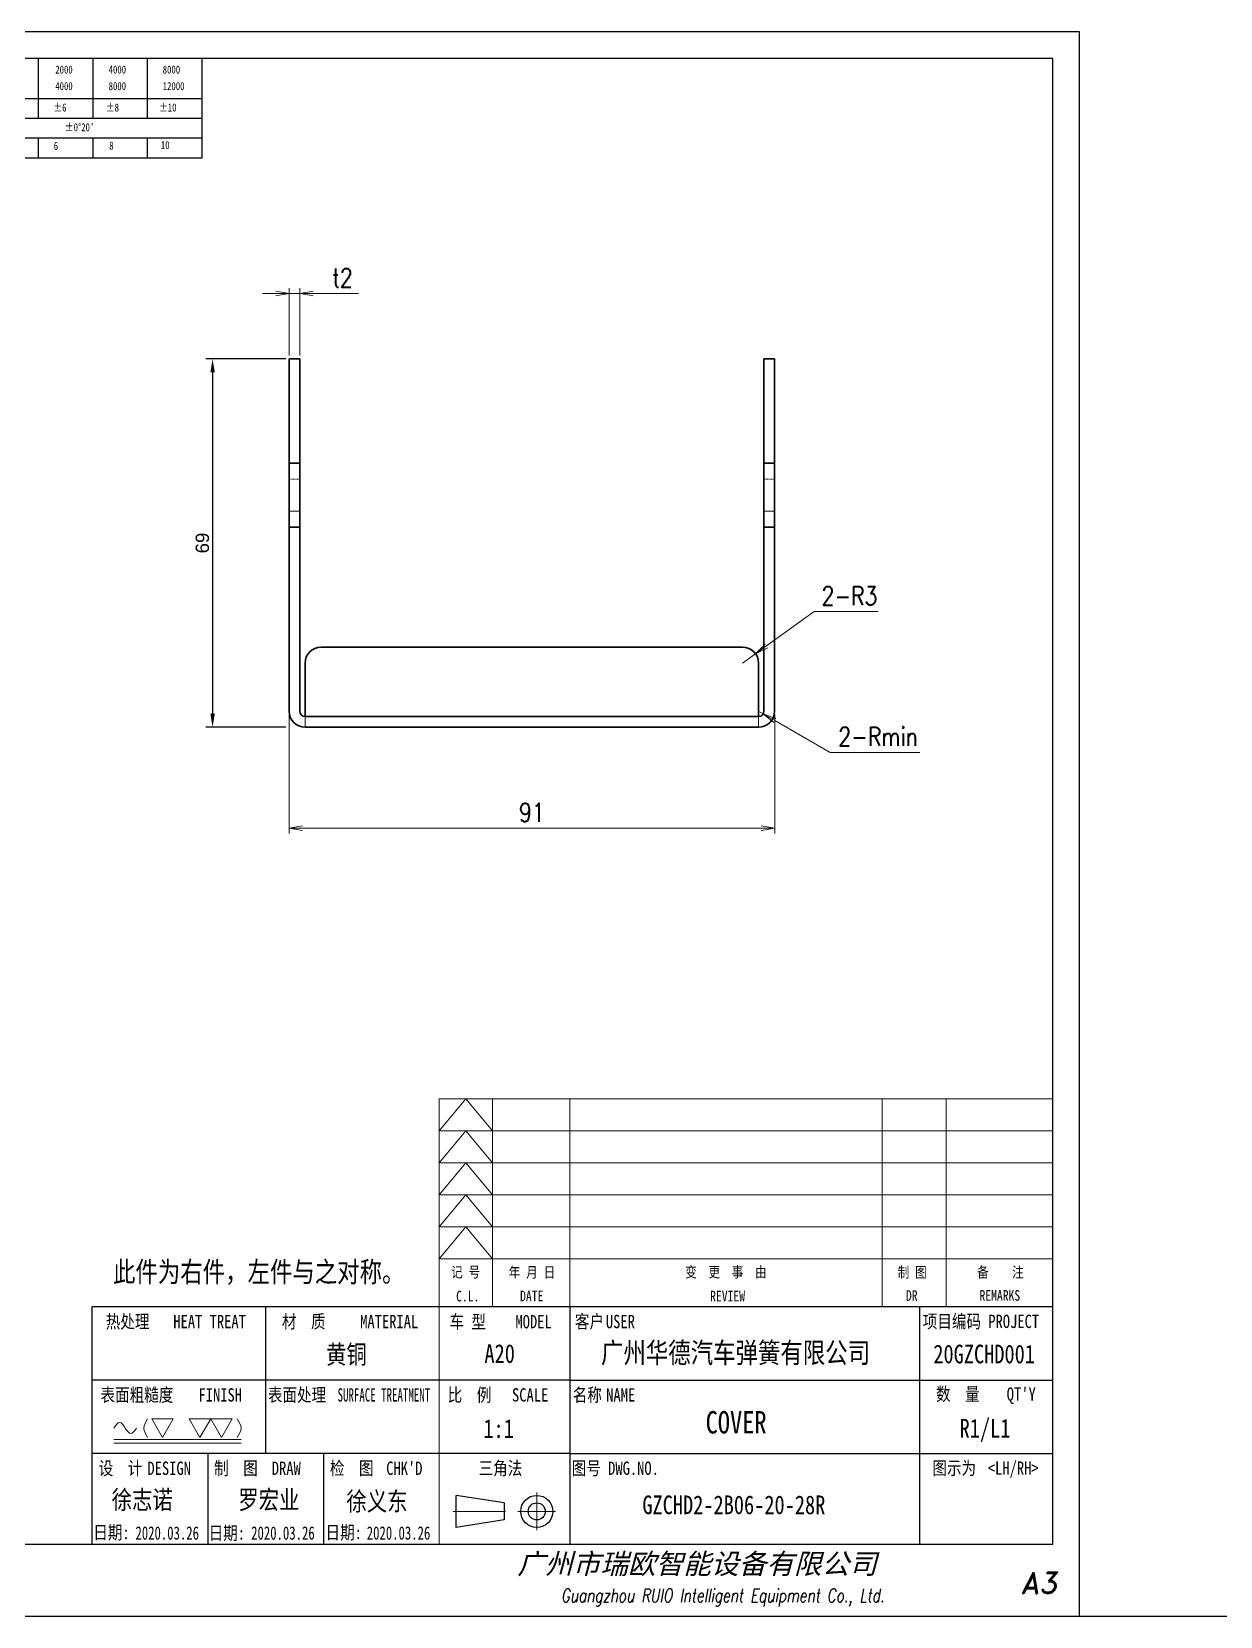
# Model space of a CAD drawing. Header units: millimetres. Extents: x 1201 to 11615, y -7347 to 2683.
# Drawn here: x 7751.9 to 7974.6, y 1515.7 to 1812.7 of the extents above; entities that cross this region are included whole.
import ezdxf
from ezdxf.enums import TextEntityAlignment as Align

# ---------------------------------------------------------------- set-up
doc = ezdxf.new("R2010")
doc.units = ezdxf.units.MM
doc.linetypes.add('AM_ISO02W050x2', pattern=[3.75, 3, -0.75])
doc.linetypes.add('CENTER', pattern=[2, 1.25, -0.25, 0.25, -0.25])
for name, color, linetype, lineweight in [('DIM', 3, 'Continuous', 20), ('DRAWING', 7, 'Continuous', 35), ('HIDDEN', 1, 'AM_ISO02W050x2', 18), ('图框', 7, 'Continuous', 15)]:
    doc.layers.add(name, color=color, linetype=linetype, lineweight=lineweight)
doc.layers.add('图\\M+19E79\\M+195B6\\M+18E9A', color=7, linetype='Continuous')
doc.styles.add('DIM', font='romans.shx', dxfattribs={"width": 0.8, "bigfont": 'bigfont.shx'})
doc.styles.get("Standard").update_dxf_attribs({"font": 'arial.ttf'})
doc.styles.add('STYLE1', font='')
doc.styles.add('国标', font='simfang.ttf', dxfattribs={"width": 0.8})
doc.styles.add('标题\\M+18E9A', font='romand.shx', dxfattribs={"oblique": 10, "bigfont": 'bigfont.shx'})
doc.styles.get('STYLE1').set_extended_font_data('SimSun')
doc.dimstyles.new('ISO-25', dxfattribs={"dimtxt": 2.5, "dimasz": 2.5, "dimexe": 1.25, "dimexo": 0.625, "dimtad": 1, "dimtxsty": 'Standard', "dimcen": 2.5, "dimadec": 0, "dimazin": 0, "dimtfac": 1, "dimtmove": 0, "dimatfit": 3, "dimfxl": 0, "dimarcsym": 0})
doc.dimstyles.new('YH 1-1$0', dxfattribs={"dimtxt": 3.5, "dimasz": 2.5, "dimexe": 1, "dimexo": 0.625, "dimgap": 1.2, "dimtad": 1, "dimzin": 9, "dimdsep": 46, "dimtxsty": 'DIM', "dimblk": 'OPEN', "dimcen": 0, "dimclrd": 8, "dimclre": 8, "dimclrt": 2, "dimazin": 2, "dimtfac": 0.5, "dimtmove": 0, "dimatfit": 3, "dimldrblk": 'OPEN', "dimfxl": 0, "dimtolj": 1, "dimlwd": 13, "dimlwe": 13, "dimarcsym": 0})
doc.dimstyles.new('YH 1-1$4', dxfattribs={"dimtxt": 3.5, "dimasz": 2.5, "dimexe": 1, "dimexo": 0.625, "dimgap": 1.2, "dimtad": 1, "dimtoh": 1, "dimzin": 9, "dimdsep": 46, "dimtxsty": 'DIM', "dimblk": 'OPEN', "dimcen": 0, "dimclrd": 8, "dimclre": 8, "dimclrt": 2, "dimazin": 2, "dimtfac": 0.5, "dimtmove": 0, "dimatfit": 3, "dimldrblk": 'OPEN', "dimfxl": 0, "dimtolj": 1, "dimlwd": 13, "dimlwe": 13, "dimarcsym": 0})

# ---------------------------------------------------------------- blocks, each defined once
blk = doc.blocks.new('GZDEH零件A3图框V01版')
at = {"color": 1, "linetype": 'CENTER', "lineweight": 5, "ltscale": 16.256}
for p, q in [((3175.79, -1823.28), (3175.79, -1830.32)), ((3179.31, -1826.8), (3172.27, -1826.8))]:
    blk.add_line(p, q, dxfattribs=at)
at = {"color": 2, "linetype": 'ByBlock', "lineweight": 30}
for p, q in [((3169.66, -1825.2), (3160.66, -1823.8)), ((3160.66, -1829.8), (3160.66, -1823.8)), ((3169.66, -1825.2), (3169.66, -1828.4)), ((3169.66, -1828.4), (3160.66, -1829.8))]:
    blk.add_line(p, q, dxfattribs=at)
at = {"color": 1, "linetype": 'CENTER', "lineweight": 5, "ltscale": 9.144}
blk.add_line((3169.96, -1826.8), (3160.14, -1826.8), dxfattribs=at)
at = {"color": 2, "linetype": 'ByBlock', "lineweight": 30}
for radius in [3, 1.6]:
    blk.add_circle((3175.79, -1826.8), radius, dxfattribs=at)
at = {"layer": 'Defpoints', "linetype": 'Continuous'}
for p, q in [((2857.49, -1549.46), (2857.49, -1846.46)), ((3277.49, -1549.46), (2857.49, -1549.46)), ((3277.49, -1846.46), (3277.49, -1549.46)), ((2857.49, -1846.46), (3277.49, -1846.46))]:
    blk.add_line(p, q, dxfattribs=at)
at = {"layer": '图\\M+19E79\\M+195B6\\M+18E9A', "linetype": 'Continuous', "lineweight": 30}
for p, q in [((2882.49, -1554.46), (2882.49, -1832.96)), ((3272.49, -1554.46), (2882.49, -1554.46)), ((3272.49, -1832.96), (3272.49, -1554.46)), ((2882.49, -1832.96), (3272.49, -1832.96))]:
    blk.add_line(p, q, dxfattribs=at)
at = {"layer": '图\\M+19E79\\M+195B6\\M+18E9A', "color": 9}
for p, q in [((2882.49, -1554.46), (2899.37, -1562.92)), ((2899.37, -1581.67), (2899.37, -1554.46)), ((2990.09, -1581.67), (2990.09, -1554.46)), ((2996.09, -1573.08), (2996.09, -1554.46)), ((3021.09, -1561.98), (3021.09, -1554.46)), ((3031.31, -1561.98), (3031.31, -1554.46)), ((3041.53, -1561.98), (3041.53, -1554.46)), ((3051.75, -1561.98), (3051.75, -1554.46)), ((3061.98, -1561.98), (3061.98, -1554.46)), ((3072.2, -1561.98), (3072.2, -1554.46)), ((3082.42, -1561.98), (3082.42, -1554.46)), ((3092.64, -1561.98), (3092.64, -1554.46)), ((3102.86, -1561.98), (3102.86, -1554.46)), ((3113.09, -1573.08), (3113.09, -1554.46)), ((2899.37, -1558.24), (2990.09, -1558.24)), ((2909.45, -1574.17), (2909.45, -1558.24)), ((2919.53, -1574.17), (2919.53, -1558.24)), ((2929.61, -1574.17), (2929.61, -1558.24)), ((2939.69, -1577.92), (2939.69, -1558.24)), ((2952.29, -1581.67), (2952.29, -1558.24)), ((2964.89, -1581.67), (2964.89, -1558.24)), ((2977.49, -1581.67), (2977.49, -1558.24)), ((2996.09, -1561.98), (3113.09, -1561.98)), ((3021.09, -1573.08), (3021.09, -1561.98)), ((3041.53, -1565.68), (3041.53, -1561.98)), ((3061.98, -1573.08), (3061.98, -1561.98)), ((3072.2, -1573.08), (3072.2, -1561.98)), ((3082.42, -1565.68), (3082.42, -1561.98)), ((3092.64, -1565.68), (3092.64, -1561.98)), ((3102.86, -1565.68), (3102.86, -1561.98)), ((2882.49, -1562.92), (2990.09, -1562.92)), ((2882.49, -1566.67), (2990.09, -1566.67)), ((2996.09, -1565.68), (3113.09, -1565.68)), ((3015.75, -1568.51), (3018.15, -1566.66)), ((2882.49, -1570.42), (2990.09, -1570.42)), ((2886.92, -1574.12), (2886.92, -1570.42)), ((2893.91, -1574.12), (2893.91, -1570.42)), ((2996.09, -1569.38), (3113.09, -1569.38)), ((3004.42, -1573.08), (3004.42, -1569.38)), ((3006.97, -1572.12), (3007.45, -1570.33)), ((3007.45, -1570.33), (3009.86, -1570.33)), ((3009.39, -1572.12), (3009.86, -1570.33)), ((3012.75, -1573.08), (3012.75, -1569.38)), ((3015.75, -1568.51), (3018.15, -1568.51)), ((3015.81, -1572.12), (3017.15, -1570.26)), ((3016.89, -1572.12), (3018.23, -1570.26)), ((3051.75, -1573.08), (3051.75, -1569.38)), ((3082.42, -1573.08), (3082.42, -1569.48)), ((3092.64, -1573.08), (3092.64, -1569.38)), ((3102.86, -1573.08), (3102.86, -1569.38)), ((2883.43, -1572.27), (2885.49, -1572.27)), ((2888.59, -1573.16), (2889.07, -1571.37)), ((2888.59, -1573.16), (2891, -1573.16)), ((2889.07, -1571.37), (2891.48, -1571.37)), ((2891, -1573.16), (2891.48, -1571.37)), ((2895.52, -1573.16), (2896.85, -1571.3)), ((2896.6, -1573.16), (2897.94, -1571.3)), ((2990.09, -1573.08), (3113.09, -1573.08)), ((2999.26, -1571.23), (3001.32, -1571.23)), ((3006.97, -1572.12), (3009.39, -1572.12)), ((3012.75, -1573.33), (3012.75, -1573.08)), ((2882.49, -1574.17), (2990.09, -1574.17)), ((2895.42, -1577.05), (2897.81, -1577.05)), ((2896.58, -1577.05), (2896.58, -1575.28)), ((2882.49, -1577.92), (2990.09, -1577.92)), ((2894.79, -1579.77), (2897.77, -1579.77)), ((2895.57, -1579.17), (2896.92, -1579.17)), ((2882.49, -1581.67), (2990.09, -1581.67)), ((2895.57, -1580.37), (2896.93, -1580.37)), ((3272.49, -1788.46), (3092.49, -1788.46)), ((3124.99, -1788.46), (3124.99, -1815.96)), ((3181.99, -1788.46), (3181.99, -1832.96)), ((3247.49, -1788.46), (3247.49, -1832.96)), ((3181.99, -1802.21), (3092.49, -1802.21)), ((3181.99, -1802.21), (3272.49, -1802.21)), ((3181.99, -1815.96), (3092.49, -1815.96)), ((3114.17, -1815.96), (3114.17, -1832.96)), ((3114.17, -1815.96), (3114.17, -1832.96)), ((3135.83, -1815.96), (3135.83, -1832.96)), ((3135.83, -1815.96), (3135.83, -1832.96)), ((3181.99, -1815.96), (3272.49, -1815.96))]:
    blk.add_line(p, q, dxfattribs=at)
at = {"layer": '图\\M+19E79\\M+195B6\\M+18E9A', "color": 7}
blk.add_line((3272.49, -1788.46), (3092.49, -1788.46), dxfattribs=at)
at = {"layer": '图\\M+19E79\\M+195B6\\M+18E9A', "color": 9, "linetype": 'Continuous'}
blk.add_line((3092.49, -1832.96), (3092.49, -1788.46), dxfattribs=at)
at = {"layer": '图框', "color": 7}
for p, q in [((3157.49, -1749.46), (3272.49, -1749.46)), ((3157.49, -1832.96), (3157.49, -1749.46))]:
    blk.add_line(p, q, dxfattribs=at)
at = {"layer": '图框', "color": 9}
for p, q in [((3157.49, -1755.46), (3162.49, -1749.46)), ((3162.49, -1749.46), (3167.49, -1755.46)), ((3167.49, -1788.46), (3167.49, -1749.46)), ((3240.49, -1788.46), (3240.49, -1749.46)), ((3252.49, -1749.46), (3252.49, -1788.46)), ((3157.49, -1755.46), (3272.49, -1755.46)), ((3157.49, -1761.46), (3162.49, -1755.46)), ((3162.49, -1755.46), (3167.49, -1761.46)), ((3157.49, -1761.46), (3272.49, -1761.46)), ((3157.49, -1767.46), (3162.49, -1761.46)), ((3162.49, -1761.46), (3167.49, -1767.46)), ((3157.49, -1767.46), (3272.49, -1767.46)), ((3157.49, -1773.46), (3162.49, -1767.46)), ((3162.49, -1767.46), (3167.49, -1773.46)), ((3157.49, -1773.46), (3272.49, -1773.46)), ((3157.49, -1779.46), (3162.49, -1773.46)), ((3162.49, -1773.46), (3167.49, -1779.46)), ((3157.49, -1779.46), (3272.49, -1779.46))]:
    blk.add_line(p, q, dxfattribs=at)
at = {"layer": '图框', "color": 9, "linetype": 'Continuous'}
blk.add_line((3181.99, -1749.46), (3181.99, -1832.96), dxfattribs=at)
at = {"layer": '图\\M+19E79\\M+195B6\\M+18E9A', "color": 9, "style": '国标'}
for s, height, width, p in [('基本尺寸', 2, 0.8, (2890.33, -1557.58)), ('未注公差尺寸的极限偏差', 2, 0.8, (2925.81, -1557.44)), ('<GB/T1804>', 2, 0.8, (2975.78, -1557.27)), ('以上', 1.5, 0.8, (3016.64, -1557.33)), ('0.5', 1.5, 0.8, (3025.49, -1557.3)), ('6', 1.5, 0.8, (3036.45, -1557.34)), ('30', 1.5, 0.8, (3045.69, -1557.31)), ('120', 1.5, 0.8, (3055.91, -1557.31)), ('400', 1.5, 0.8, (3065.46, -1557.31)), ('1000', 1.5, 0.8, (3075.36, -1557.31)), ('2000', 1.5, 0.8, (3085.57, -1557.31)), ('4000', 1.5, 0.8, (3095.57, -1557.31)), ('8000', 1.5, 0.8, (3105.7, -1557.31)), ('30', 1.2, 0.8, (2930.04, -1560.11)), ('基本尺寸', 2, 0.8, (3000.6, -1559.1)), ('以下', 1.5, 0.8, (3016.58, -1560.43)), ('6', 1.5, 0.8, (3025.49, -1560.38)), ('30', 1.5, 0.8, (3036.31, -1560.39)), ('120', 1.5, 0.8, (3045.69, -1560.41)), ('400', 1.5, 0.8, (3055.91, -1560.41)), ('1000', 1.5, 0.8, (3065.46, -1560.41)), ('2000', 1.5, 0.8, (3075.36, -1560.41)), ('4000', 1.5, 0.8, (3085.57, -1560.41)), ('8000', 1.5, 0.8, (3095.57, -1560.41)), ('12000', 1.5, 0.8, (3105.7, -1560.41)), ('金   属', 2, 0.8, (2886.82, -1565.98)), ('±0.1', 1.5, 0.8, (2901.27, -1566.23)), ('±0.1', 1.5, 0.8, (2911.35, -1566.23)), ('±0.2', 1.5, 0.8, (2921.43, -1566.23)), ('±0.3', 1.5, 0.8, (2931.51, -1566.23)), ('±0.5', 1.5, 0.8, (2941.59, -1566.23)), ('±0.8', 1.5, 0.8, (2954.19, -1566.23)), ('±1.2', 1.5, 0.8, (2967.51, -1566.23)), ('±2', 1.5, 0.8, (2981.58, -1566.23)), ('偏    差', 2, 0.8, (3000.6, -1565.04)), ('±1', 1.5, 0.8, (3029.16, -1564.42)), ('±2', 1.5, 0.8, (3049.61, -1564.42)), ('±3', 1.5, 0.8, (3065.3, -1564.42)), ('±4', 1.5, 0.8, (3074.85, -1564.42)), ('±6', 1.5, 0.8, (3085.22, -1564.42)), ('±8', 1.5, 0.8, (3095.06, -1564.42)), ('±10', 1.5, 0.8, (3105.02, -1564.42)), ('非 金 属', 2, 0.8, (2886.02, -1569.65)), ('±0.3', 1.5, 0.8, (2921.43, -1569.77)), ('±0.4', 1.5, 0.8, (2931.51, -1569.71)), ('±0.6', 1.5, 0.8, (2941.59, -1569.71)), ('±0.9', 1.5, 0.8, (2954.19, -1569.68)), ('±1.3', 1.5, 0.8, (2967.51, -1569.62)), ('±2.5', 1.5, 0.8, (2981.58, -1569.61)), ('角    度', 2, 0.8, (3000.6, -1568.74)), ("±0%%D45'", 1.5, 0.8, (3037.06, -1568.12)), ("±0%%D30'", 1.5, 0.8, (3062.98, -1568.12)), ("±0%%D20'", 1.5, 0.8, (3087.38, -1568.12)), ('---', 1.5, 0.8, (2901.27, -1569.65)), ('±0.2', 1.5, 0.8, (2911.35, -1569.92)), ('1', 1.5, 0.8, (3034.69, -1571.43)), ('1.5', 1.5, 0.8, (3053.59, -1571.46)), ('3', 1.5, 0.8, (3065.05, -1571.53)), ('4.5', 1.5, 0.8, (3073.82, -1571.46)), ('6', 1.5, 0.8, (3085.28, -1571.6)), ('8', 1.5, 0.8, (3095.68, -1571.56)), ('10', 1.5, 0.8, (3105.36, -1571.47)), ('0.1', 1.5, 0.8, (2921.43, -1573.34)), ('0.2', 1.5, 0.8, (2931.51, -1573.33)), ('0.4', 1.5, 0.8, (2941.59, -1573.33)), ('0.6', 1.5, 0.8, (2954.19, -1573.35)), ('0.8', 1.5, 0.8, (2967.51, -1573.33)), ('1.5', 1.5, 0.8, (2981.58, -1573.34)), ('0.6', 1.5, 0.8, (2941.59, -1577.14)), ('0.8', 1.5, 0.8, (2954.19, -1577.17)), ('1', 1.5, 0.8, (2967.51, -1577.12)), ('2', 1.5, 0.8, (2981.58, -1577.26)), ('0.8', 1.5, 0.8, (2954.19, -1580.87)), ('1', 1.5, 0.8, (2967.59, -1580.86)), ('2', 1.5, 0.8, (2981.62, -1580.89)), ('热处理', 2.5, 0.8, (3095.03, -1792.46)), ('材  质', 2.5, 0.8, (3128.04, -1792.46)), ('项目编码 PROJECT', 2.5, 0.8, (3248.13, -1792.43)), ('表面粗糙度', 2.5, 0.8, (3094.05, -1806.21)), ('表面处理', 2.5, 0.8, (3125.41, -1806.21)), ('SURFACE TREATMENT', 2.5, 0.6, (3138.47, -1806.21)), ('比  例\u3000', 2.5, 0.8, (3159.1, -1806.21)), ('SCALE', 2.5, 0.8, (3171.15, -1806.21)), ('名称\u3000', 2.5, 0.8, (3182.54, -1806.21)), ('NAME', 2.5, 0.8, (3188.8, -1806.21)), ('数  量', 2.5, 0.8, (3250.61, -1806.05)), ("QT'Y ", 2.5, 0.8, (3263.86, -1806.05)), (' DESIGN', 2.5, 0.8, (3101.47, -1819.96)), (' DRAW', 2.5, 0.8, (3124.78, -1819.96)), ("CHK'D", 2.5, 0.8, (3147.58, -1819.96)), ('三角法', 2.5, 0.8, (3164.9, -1819.96)), ('图号', 2.5, 0.8, (3182.36, -1819.96)), ('DWG.NO.', 2.5, 0.8, (3189.16, -1819.96)), ('图示为', 2.5, 0.8, (3249.94, -1819.93)), ('<LH/RH>', 2.5, 0.8, (3260.31, -1819.93))]:
    blk.add_text(s, height=height, dxfattribs=dict(at, width=width)).set_placement(p)
at = {"layer": '图\\M+19E79\\M+195B6\\M+18E9A', "color": 9, "lineweight": 15, "style": '国标', "width": 0.8}
for s, p in [('(单位mm)', (2952.44, -1557.27)), ('0.5', (2900.03, -1560.11)), ('以上', (2902.64, -1560.16)), ('3', (2909.88, -1560.11)), ('以上', (2911.25, -1560.16)), ('10', (2919.96, -1560.11)), ('以上', (2922.09, -1560.16)), ('以上', (2932.02, -1560.16)), ('120', (2939.88, -1560.11)), ('以上', (2943.21, -1560.16)), ('400', (2952.52, -1560.11)), ('以上', (2955.68, -1560.16)), ('1000', (2965.12, -1560.11)), ('以上', (2969.16, -1560.16)), ('2000', (2977.72, -1560.11)), ('以上', (2981.8, -1560.16)), ('(单位mm)', (3010.27, -1559.51)), ('3', (2904.73, -1562.41)), ('以下', (2906.1, -1562.46)), ('10', (2914.19, -1562.54)), ('以下', (2916.18, -1562.59)), ('30', (2924.27, -1562.54)), ('以下', (2926.26, -1562.59)), ('120', (2933.26, -1562.54)), ('以下', (2936.34, -1562.59)), ('400', (2945.7, -1562.54)), ('以下', (2948.94, -1562.59)), ('1000', (2957.41, -1562.54)), ('以下', (2961.54, -1562.59)), ('2000', (2969.99, -1562.54)), ('以下', (2974.14, -1562.59)), ('4000', (2982.59, -1562.54)), ('以下', (2986.74, -1562.59))]:
    blk.add_text(s, height=1.2, dxfattribs=at).set_placement(p)
at = {"layer": '图\\M+19E79\\M+195B6\\M+18E9A', "color": 9, "lineweight": 13, "style": '国标'}
blk.add_text('0.6', height=1.5, dxfattribs=at).set_placement((2918.05, -1580.85))
at = {"layer": '图\\M+19E79\\M+195B6\\M+18E9A', "color": 9, "style": '国标', "width": 0.8}
for s, p in [('HEAT TREAT', (3114.49, -1792.46)), ('MATERIAL', (3148.14, -1792.46)), ('客户', (3185.68, -1792.46)), ('USER', (3191.46, -1792.46)), ('FINISH', (3116.48, -1806.21)), ('设  计', (3097.79, -1819.96)), ('制  图', (3119.43, -1819.96)), ('检  图', (3141.11, -1819.96)), ('日期:', (3096.09, -1832)), ('日期:', (3117.71, -1832.1)), ('日期:', (3139.62, -1832))]:
    blk.add_text(s, height=2.5, dxfattribs=at).set_placement(p, align=Align.CENTER)
for s, p in [('车 型', (3162.87, -1791.2)), ('MODEL', (3175.2, -1791.24))]:
    blk.add_text(s, height=2.5, dxfattribs=at).set_placement(p, align=Align.MIDDLE)
at = {"layer": '图\\M+19E79\\M+195B6\\M+18E9A', "color": 7, "lineweight": -3, "style": 'STYLE1', "oblique": 15}
blk.add_text('广州市瑞欧智能设备有限公司', height=3.8, dxfattribs=at).set_placement((3172.16, -1838.51))
at = {"layer": '图\\M+19E79\\M+195B6\\M+18E9A', "color": 7, "style": '标题\\M+18E9A', "oblique": 10}
blk.add_text('A3', height=4, dxfattribs=at).set_placement((3269.91, -1840.2), align=Align.MIDDLE)
at = {"layer": '图\\M+19E79\\M+195B6\\M+18E9A', "color": 7, "style": '标题\\M+18E9A', "oblique": 10, "width": 0.75}
blk.add_text('Guangzhou RUIO Intelligent Equipment Co., Ltd. ', height=2.5, dxfattribs=at).set_placement((3211.26, -1842.9), align=Align.MIDDLE)
at = {"layer": '图\\M+19E79\\M+195B6\\M+18E9A', "color": 9, "insert": (2992.39, -1558.41), "char_height": 2, "width": 3.1877, "attachment_point": 1, "style": '国标'}
blk.add_mtext('焊\\P接\\P件', dxfattribs=at)
at = {"layer": '图\\M+19E79\\M+195B6\\M+18E9A', "color": 9, "insert": (2911.51, -1573.37), "char_height": 1.5, "attachment_point": 7, "style": '国标'}
blk.add_mtext_dynamic_manual_height_columns('0.05', width=5.1982, gutter_width=12.5, heights=[0], dxfattribs=at)
at = {"layer": '图框', "color": 9, "style": '国标', "width": 0.8}
for s, p in [('记 号', (3162.47, -1782.94)), ('年 月 日', (3174.9, -1782.98)), ('变  更  事  由', (3211.24, -1782.93)), ('C.L.', (3162.86, -1787.45)), ('DATE', (3174.85, -1787.42)), ('REVIEW', (3211.55, -1787.45))]:
    blk.add_text(s, height=2, dxfattribs=at).set_placement(p, align=Align.CENTER)
for s, p in [('制 图', (3246.15, -1781.95)), ('备    注', (3262.68, -1781.92)), ('DR', (3246.06, -1786.34)), ('REMARKS', (3262.57, -1786.32))]:
    blk.add_text(s, height=2, dxfattribs=at).set_placement(p, align=Align.MIDDLE)
blk = doc.blocks.new('FINISH_012')
at = {"layer": 'DIM'}
for p, q in [((-16.94, -5), (-14.06, -5)), ((-15.5, -7.5), (-16.94, -5)), ((-14.06, -5), (-15.5, -7.5)), ((-11.94, -5), (-9.06, -5)), ((-10.5, -7.5), (-11.94, -5)), ((-9.06, -5), (-10.5, -7.5)), ((-7.61, -7.5), (-9.06, -5)), ((-9.06, -5), (-6.17, -5)), ((-6.17, -5), (-7.61, -7.5)), ((-22.04, -7.78), (-5, -7.78)), ((-22.04, -8.28), (-5, -8.28))]:
    blk.add_line(p, q, dxfattribs=at)
for points in [[(-22, -6.25), (-21.25, -5.5), (-20.5, -6.25), (-19.75, -7), (-19, -6.25)], [(-17.5, -5), (-18, -6.25), (-17.5, -7.5)], [(-5.5, -5), (-5, -6.25), (-5.5, -7.5)]]:
    blk.add_spline(points, degree=3, dxfattribs=at)
blk = doc.blocks.new('_Open')
at = {"color": 0, "linetype": 'ByBlock', "lineweight": -2}
for p, q in [((-1, 0.17), (0, 0)), ((-1, -0.17), (0, 0)), ((0, 0), (-1, 0))]:
    blk.add_line(p, q, dxfattribs=at)
blk = doc.blocks.new('*D272')
at = {"layer": 'Defpoints', "color": 0, "ltscale": 2, "transparency": 16777216}
for p in [(7800.13, 1685.31), (7891.13, 1685.31), (7891.13, 1663.37)]:
    blk.add_point(p, dxfattribs=at)
at = {"layer": 'DIM', "color": 8, "lineweight": 13, "ltscale": 2, "transparency": 16777216}
for p, q in [((7800.13, 1684.68), (7800.13, 1662.37)), ((7891.13, 1684.68), (7891.13, 1662.37)), ((7802.63, 1663.37), (7888.63, 1663.37))]:
    blk.add_line(p, q, dxfattribs=at)
at = {"layer": 'DIM', "color": 8, "lineweight": 13, "ltscale": 2, "transparency": 16777216, "xscale": 2.5, "yscale": 2.5, "zscale": 2.5, "rotation": 180}
blk.add_blockref('_Open', (7800.13, 1663.37), dxfattribs=at)
at = {"layer": 'DIM', "color": 8, "lineweight": 13, "ltscale": 2, "transparency": 16777216, "xscale": 2.5, "yscale": 2.5, "zscale": 2.5}
blk.add_blockref('_Open', (7891.13, 1663.37), dxfattribs=at)
at = {"layer": 'DIM', "color": 2, "ltscale": 2, "transparency": 16777216, "insert": (7845.63, 1666.32), "char_height": 3.5, "attachment_point": 5, "style": 'DIM'}
blk.add_mtext('\\A1;91', dxfattribs=at)
blk = doc.blocks.new('*D273')
at = {"layer": 'Defpoints', "color": 0, "ltscale": 2, "transparency": 16777216}
for p in [(7887.56, 1696.06), (7885.13, 1694.31)]:
    blk.add_point(p, dxfattribs=at)
at = {"layer": 'DIM', "color": 8, "lineweight": 13, "ltscale": 2, "transparency": 16777216}
for p, q in [((7898.55, 1703.96), (7889.59, 1697.52)), ((7910.55, 1703.96), (7898.55, 1703.96)), ((7885.13, 1694.31), (7887.56, 1696.06))]:
    blk.add_line(p, q, dxfattribs=at)
at = {"layer": 'DIM', "color": 8, "lineweight": 13, "ltscale": 2, "transparency": 16777216, "xscale": 2.5, "yscale": 2.5, "zscale": 2.5, "rotation": 215.704424990073}
blk.add_blockref('_Open', (7887.56, 1696.06), dxfattribs=at)
at = {"layer": 'DIM', "color": 2, "ltscale": 2, "transparency": 16777216, "insert": (7905.15, 1706.91), "char_height": 3.5, "attachment_point": 5, "style": 'DIM'}
blk.add_mtext('\\A1;{\\Fromans,bigfont|c134;2-}R3', dxfattribs=at)
blk = doc.blocks.new('*D274')
at = {"layer": 'Defpoints', "color": 0, "ltscale": 2, "transparency": 16777216}
for p in [(7888.13, 1685.31), (7888.99, 1684.81)]:
    blk.add_point(p, dxfattribs=at)
at = {"layer": 'DIM', "color": 8, "lineweight": 13, "ltscale": 2, "transparency": 16777216}
for p, q in [((7888.13, 1685.31), (7888.99, 1684.81)), ((7901.51, 1677.58), (7891.16, 1683.56)), ((7918.31, 1677.58), (7901.51, 1677.58))]:
    blk.add_line(p, q, dxfattribs=at)
at = {"layer": 'DIM', "color": 8, "lineweight": 13, "ltscale": 2, "transparency": 16777216, "xscale": 2.5, "yscale": 2.5, "zscale": 2.5, "rotation": 149.9979511792737}
blk.add_blockref('_Open', (7888.99, 1684.81), dxfattribs=at)
at = {"layer": 'DIM', "color": 2, "ltscale": 2, "transparency": 16777216, "insert": (7910.51, 1680.53), "char_height": 3.5, "attachment_point": 5, "style": 'DIM'}
blk.add_mtext('\\A1;{\\Fromans,bigfont|c134;2-Rmin}', dxfattribs=at)
blk = doc.blocks.new('*D275')
at = {"layer": 'Defpoints', "color": 0, "ltscale": 2, "transparency": 16777216}
for p in [(7802.13, 1763.57), (7800.13, 1751.31), (7802.13, 1751.31)]:
    blk.add_point(p, dxfattribs=at)
at = {"layer": 'DIM', "color": 8, "lineweight": 13, "ltscale": 2, "transparency": 16777216}
for p, q in [((7800.13, 1751.93), (7800.13, 1764.57)), ((7802.13, 1751.93), (7802.13, 1764.57)), ((7797.63, 1763.57), (7795.13, 1763.57)), ((7800.13, 1763.57), (7802.13, 1763.57)), ((7804.63, 1763.57), (7813.13, 1763.57))]:
    blk.add_line(p, q, dxfattribs=at)
at = {"layer": 'DIM', "color": 8, "lineweight": 13, "ltscale": 2, "transparency": 16777216, "xscale": 2.5, "yscale": 2.5, "zscale": 2.5}
blk.add_blockref('_Open', (7800.13, 1763.57), dxfattribs=at)
at = {"layer": 'DIM', "color": 8, "lineweight": 13, "ltscale": 2, "transparency": 16777216, "xscale": 2.5, "yscale": 2.5, "zscale": 2.5, "rotation": 180}
blk.add_blockref('_Open', (7802.13, 1763.57), dxfattribs=at)
at = {"layer": 'DIM', "color": 2, "ltscale": 2, "transparency": 16777216, "insert": (7810.13, 1766.52), "char_height": 3.5, "attachment_point": 5, "style": 'DIM'}
blk.add_mtext('\\A1;t2', dxfattribs=at)
blk = doc.blocks.new('*D293')
at = {"layer": 'Defpoints', "color": 0, "transparency": 16777216}
for p in [(7800.13, 1751.31), (7785.8, 1682.31), (7800.13, 1682.31)]:
    blk.add_point(p, dxfattribs=at)
at = {"layer": 'DIM', "color": 0, "lineweight": -2, "transparency": 16777216}
for p, q in [((7799.5, 1751.31), (7784.55, 1751.31)), ((7785.8, 1748.81), (7785.8, 1684.81)), ((7799.5, 1682.31), (7784.55, 1682.31))]:
    blk.add_line(p, q, dxfattribs=at)
at = {"layer": 'DIM', "color": 0, "transparency": 16777216}
for points in [[(7785.39, 1748.81), (7786.22, 1748.81), (7785.8, 1751.31)], [(7785.39, 1684.81), (7786.22, 1684.81), (7785.8, 1682.31)]]:
    blk.add_solid(points, dxfattribs=at)
at = {"layer": 'DIM', "color": 0, "transparency": 16777216, "insert": (7783.9, 1716.81), "char_height": 2.5, "attachment_point": 5, "rotation": 90}
blk.add_mtext('69', dxfattribs=at)

msp = doc.modelspace()

# ---------------------------------------------------------------- linework, layer by layer
msp.add_line((1201.092, 1515.65), (11530.711, 1515.65))
at = {"layer": 'DRAWING', "lineweight": 35, "ltscale": 0.4125}
for p, q in [((7800.126, 1751.31), (7800.126, 1734.81)), ((7802.126, 1734.81), (7802.126, 1751.31)), ((7889.126, 1734.81), (7889.126, 1751.31)), ((7891.126, 1734.81), (7891.126, 1751.31))]:
    msp.add_line(p, q, dxfattribs=at)
at = {"layer": 'DRAWING', "lineweight": 35, "ltscale": 0.05}
for p, q in [((7802.126, 1751.31), (7800.126, 1751.31)), ((7891.126, 1751.31), (7889.126, 1751.31)), ((7800.126, 1731.81), (7802.126, 1731.81)), ((7889.126, 1731.81), (7891.126, 1731.81)), ((7802.126, 1719.81), (7800.126, 1719.81)), ((7891.126, 1719.81), (7889.126, 1719.81))]:
    msp.add_line(p, q, dxfattribs=at)
at = {"layer": 'DRAWING', "lineweight": 35, "ltscale": 0.075}
for p, q in [((7800.126, 1731.81), (7800.126, 1734.81)), ((7802.126, 1734.81), (7802.126, 1731.81)), ((7889.126, 1731.81), (7889.126, 1734.81)), ((7891.126, 1734.81), (7891.126, 1731.81)), ((7800.126, 1716.81), (7800.126, 1719.81)), ((7802.126, 1719.81), (7802.126, 1716.81)), ((7889.126, 1716.81), (7889.126, 1719.81)), ((7891.126, 1719.81), (7891.126, 1716.81))]:
    msp.add_line(p, q, dxfattribs=at)
at = {"layer": 'DRAWING', "lineweight": 35, "ltscale": 0.3}
for p, q in [((7800.126, 1719.81), (7800.126, 1731.81)), ((7802.126, 1731.81), (7802.126, 1719.81)), ((7889.126, 1719.81), (7889.126, 1731.81)), ((7891.126, 1731.81), (7891.126, 1719.81))]:
    msp.add_line(p, q, dxfattribs=at)
at = {"layer": 'DRAWING', "lineweight": 35}
for p, q in [((7800.126, 1716.81), (7800.126, 1685.31)), ((7802.126, 1685.31), (7802.126, 1716.81)), ((7889.126, 1685.31), (7889.126, 1716.81)), ((7891.126, 1685.31), (7891.126, 1716.81)), ((7806.126, 1697.31), (7885.126, 1697.31)), ((7803.126, 1684.31), (7888.126, 1684.31)), ((7888.126, 1682.31), (7803.126, 1682.31))]:
    msp.add_line(p, q, dxfattribs=at)
at = {"layer": 'DRAWING', "lineweight": 35, "ltscale": 0.225}
for p, q in [((7803.126, 1685.31), (7803.126, 1694.31)), ((7888.126, 1685.31), (7888.126, 1694.31))]:
    msp.add_line(p, q, dxfattribs=at)
at = {"layer": 'DRAWING', "lineweight": 35, "ltscale": 0.025}
for p, q in [((7803.126, 1685.31), (7803.126, 1684.31)), ((7888.126, 1684.31), (7888.126, 1685.31))]:
    msp.add_line(p, q, dxfattribs=at)
at = {"layer": 'DRAWING', "lineweight": 35}
for centre, radius, start, end in [((7806.126, 1694.31), 3, 90, 180), ((7885.126, 1694.31), 3, 0, 90), ((7803.126, 1685.31), 3, 180, 270), ((7803.126, 1685.31), 1, 180, 270), ((7888.126, 1685.31), 3, 270, 0), ((7888.126, 1685.31), 1, 270, 0)]:
    msp.add_arc(centre, radius, start, end, dxfattribs=at)
at = {"layer": 'HIDDEN', "ltscale": 0.05}
for p, q in [((7800.126, 1728.81), (7802.126, 1728.81)), ((7891.126, 1728.81), (7889.126, 1728.81)), ((7802.126, 1722.81), (7800.126, 1722.81)), ((7889.126, 1722.81), (7891.126, 1722.81)), ((7803.126, 1682.31), (7803.126, 1684.31)), ((7888.126, 1682.31), (7888.126, 1684.31))]:
    msp.add_line(p, q, dxfattribs=at)

# ---------------------------------------------------------------- block references
at = {"layer": '图\\M+19E79\\M+195B6\\M+18E9A', "xscale": 1.399999999994179, "yscale": 1.400000000001455, "zscale": 1.40000000000009}
msp.add_blockref('FINISH_012', (7798.129, 1559.687), dxfattribs=at)
at = {"layer": '图框'}
msp.add_blockref('GZDEH零件A3图框V01版', (4670.756, 3362.111), dxfattribs=at)

# ---------------------------------------------------------------- texts
at = {"layer": '图\\M+19E79\\M+195B6\\M+18E9A', "color": 3, "style": '国标'}
for s, height, width, p in [('此件为右件，左件与之对称。', 3.85, 0.8, (7767.149, 1578.285)), ('黄铜', 3.5, 0.8, (7807.069, 1562.992)), ('A20', 3.5, 0.8, (7836.742, 1563.146)), ('广州华德汽车弹簧有限公司', 3.85, 0.8, (7858.591, 1563.131)), ('20GZCHD001', 3.5, 0.8, (7920.858, 1563.06)), ('COVER', 4.2, 0.8, (7878.19, 1549.914)), ('1:1', 3.5, 0.8, (7836.547, 1549.083)), ('R1/L1', 3.5, 0.8, (7925.776, 1549.156)), ('徐志诺', 3.5, 0.8, (7766.893, 1535.755)), ('罗宏业', 3.5, 0.8, (7790.624, 1535.755)), ('徐义东', 3.5, 0.8, (7810.884, 1535.467)), ('GZCHD2-2B06-20-28R', 3.5, 0.8, (7866.337, 1534.794)), ('2020.03.26', 2.5, 0.7, (7771.354, 1530.015)), ('2020.03.26', 2.5, 0.7, (7793.034, 1530.015)), ('2020.03.26', 2.5, 0.7, (7814.694, 1530.015))]:
    msp.add_text(s, height=height, dxfattribs=dict(at, width=width)).set_placement(p)

# ---------------------------------------------------------------- dimensions: what is measured, and where the dimension line sits
at = {"layer": 'DIM', "ltscale": 2}
dim = msp.add_linear_dim(base=(7802.126, 1763.573), p1=(7800.126, 1751.31), p2=(7802.126, 1751.31), dimstyle='YH 1-1$0', override={"dimpost": 't<>'}, dxfattribs=at)
dim.commit()
dim.dimension.update_dxf_attribs({"geometry": '*D275', "text_midpoint": (7810.126, 1766.523)})
at = {"layer": 'DIM'}
dim = msp.add_linear_dim(base=(7785.803, 1682.31), p1=(7800.126, 1751.31), p2=(7800.126, 1682.31), angle=90, dimstyle='ISO-25', dxfattribs=at)
dim.commit()
dim.dimension.update_dxf_attribs({"geometry": '*D293', "text_midpoint": (7783.902, 1716.81)})
at = {"layer": 'DIM', "ltscale": 2}
for center, mpoint, text, picture, middle in [((7885.126, 1694.31), (7887.562, 1696.061), '{\\Fromans,bigfont|c134;2-}<>', '*D273', (7905.147, 1703.956)), ((7888.126, 1685.31), (7888.992, 1684.81), '{\\Fromans,bigfont|c134;2-Rmin}', '*D274', (7910.507, 1677.583))]:
    dim = msp.add_radius_dim(center=center, mpoint=mpoint, text=text, dimstyle='YH 1-1$4', dxfattribs=at)
    dim.commit()
    dim.dimension.update_dxf_attribs({"geometry": picture, "text_midpoint": middle, "dimtype": 164})
dim = msp.add_linear_dim(base=(7891.126, 1663.365), p1=(7800.126, 1685.31), p2=(7891.126, 1685.31), dimstyle='YH 1-1$0', dxfattribs=at)
dim.commit()
dim.dimension.update_dxf_attribs({"geometry": '*D272', "text_midpoint": (7845.626, 1666.315)})

doc.saveas('drawing.dxf')
